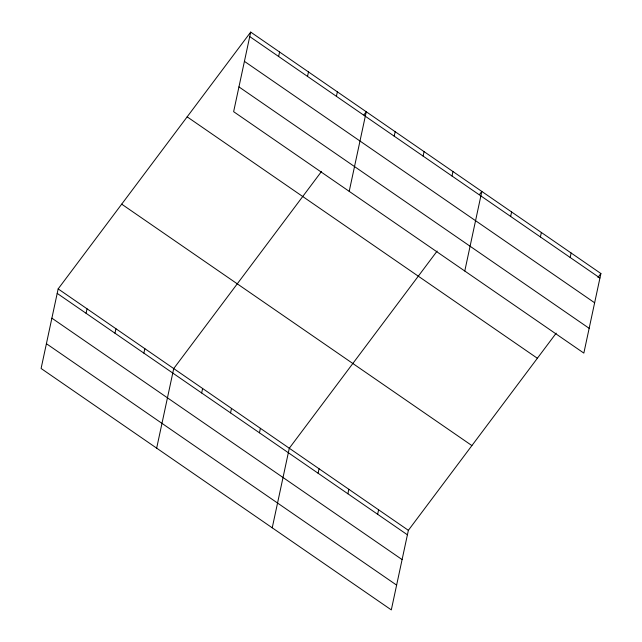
<?xml version="1.0" encoding="UTF-8"?>
<svg xmlns="http://www.w3.org/2000/svg" width="642" height="642" viewBox="0 0 642 642"><rect width="100%" height="100%" fill="white"/><g stroke="black" fill="none" stroke-linecap="round" stroke-linejoin="round"><path stroke-width="0.96" d="M250.693 32.1L233.632 111.676L583.843 353.1L600.904 273.524L250.693 32.1L58.157 288.9L41.096 368.476L391.307 609.9L408.368 530.324L556.189 333.158M86.084 313.296L87.047 308.818M114.982 333.214L115.937 328.736M143.872 353.132L144.835 348.654M156.664 448.148L173.725 368.572L321.554 171.406M201.66 392.968L202.615 388.49M278.628 56.496L279.583 52.018M230.55 412.886L231.505 408.408M307.518 76.414L308.481 71.936M259.44 432.804L260.403 428.326M336.408 96.332L337.371 91.854M272.232 527.82L289.293 448.244L437.122 251.07M349.208 191.348L366.261 111.772L363.91 114.91M318.103 473.242L319.058 468.764M394.196 136.16L395.159 131.69M347.868 493.762L348.831 489.284M423.086 156.078L424.049 151.6M377.64 514.282L378.595 509.804M451.984 175.996L452.939 171.518M464.776 271.012L481.829 191.436L479.478 194.574M510.639 216.434L511.602 211.956M540.412 236.954L541.366 232.484M570.176 257.474L571.139 253.004M597.959 277.448L600.904 273.524M249.738 36.578L599.941 278.002M244.425 61.359L594.628 302.783M238.944 86.895L589.155 328.319M187.159 116.844L537.37 358.268M121.691 204.156L471.902 445.58M58.157 288.9L408.368 530.324M57.194 293.378L407.405 534.802M51.882 318.159L402.093 559.583M46.409 343.695L396.62 585.119"/></g></svg>
